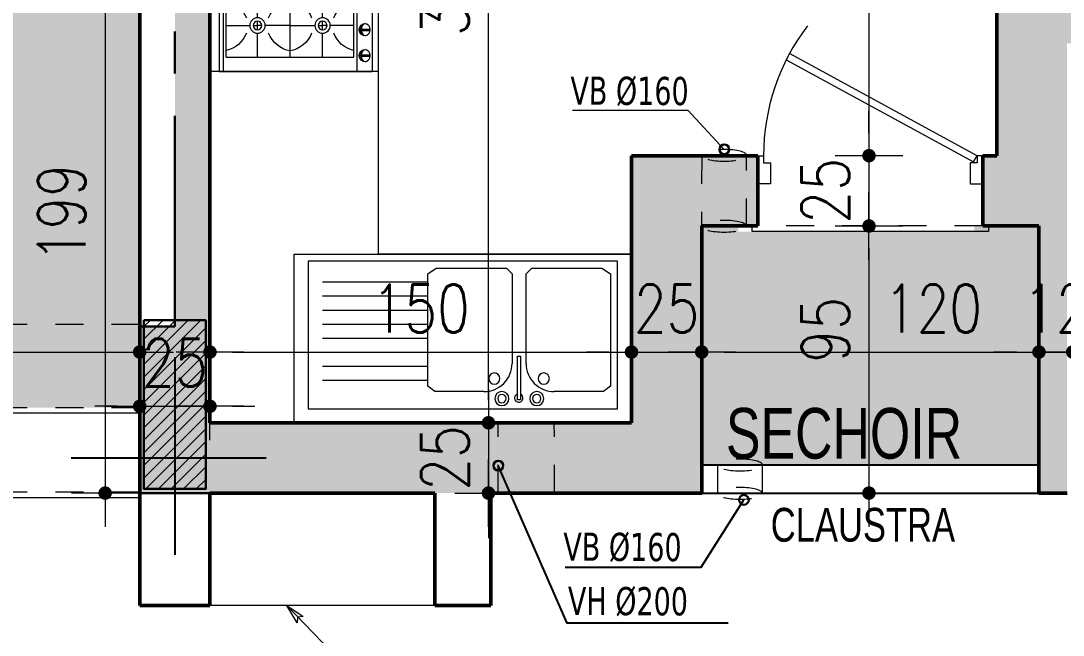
# Model space of a CAD drawing. Header units: millimetres. Extents: x 906 to 2589, y -1235 to -637.
# Drawn here: x 2558.04 to 2561.749, y -1230.381 to -1228.197 of the extents above; entities that cross this region are included whole.
import ezdxf

# ---------------------------------------------------------------- set-up
doc = ezdxf.new("R2010")
doc.units = ezdxf.units.MM
for name, pattern in [('AXES', [2, 1.25, -0.25, 0.25, -0.25]), ('CACHE', [0.375, 0.25, -0.125]), ('HIDDEN', [0.375, 0.25, -0.125])]:
    doc.linetypes.add(name, pattern=pattern)
doc.layers.get('DEFPOINTS').update_dxf_attribs({"color": 255, "lineweight": 13})
for name, color, linetype, lineweight in [('A-signe', 7, 'Continuous', 9), ('APPUITS', 7, 'Continuous', 18), ('AXE LIMITE', 1, 'AXES', 30), ('DIM.', 4, 'Continuous', 25), ('ESCALIER', 7, 'Continuous', 20), ('Extracteur cuisine 300m3', 7, 'Continuous', 20), ('GARD- CORP', 7, 'Continuous', 25), ('interrompu', 7, 'HIDDEN', 15), ('MENUISERIE', 7, 'Continuous', 13), ('MUR 0.3', 7, 'Continuous', 30), ('MUR 0.5', 7, 'Continuous', 50), ('POTEAUX ARCH', 7, 'Continuous', 30), ('POTEAUX HACHURE', 7, 'Continuous', 15), ('SANITAIRE', 7, 'Continuous', 15), ('TEXTE', 7, 'Continuous', 20)]:
    doc.layers.add(name, color=color, linetype=linetype, lineweight=lineweight)
for name, color, linetype in [('AXE', 7, 'AXES'), ('TEINTE 3', 150, 'Continuous'), ('TEINTE SC', 254, 'Continuous')]:
    doc.layers.add(name, color=color, linetype=linetype)
doc.styles.add('atef', font='romans.shx', dxfattribs={"width": 0.8})
doc.styles.add('COTE', font='verdana.ttf', dxfattribs={"width": 0.7})
doc.styles.add('STYLE4', font='swisscl.ttf')
doc.dimstyles.new('COTEXT', dxfattribs={"dimscale": 0, "dimtxt": 0.17, "dimasz": 0.08, "dimexe": 0.015, "dimexo": 0.015, "dimgap": 0.07, "dimtad": 1, "dimdec": 0, "dimlfac": 100, "dimzin": 0, "dimdsep": 46, "dimtxsty": 'atef', "dimblk": 'SIG2', "dimcen": 0.15, "dimse1": 1, "dimse2": 1, "dimclrd": 256, "dimclre": 6, "dimclrt": 2, "dimadec": 0, "dimazin": 0, "dimtfac": 0.5, "dimtdec": 0, "dimtix": 1, "dimtmove": 2, "dimatfit": 1, "dimldrblk": 'SIG2', "dimfxl": 0.18, "dimtolj": 1, "dimtzin": 0, "dimlwd": 18, "dimarcsym": 0})

# ---------------------------------------------------------------- blocks, each defined once
blk = doc.blocks.new('SIG2')
at = {"layer": 'A-signe'}
for p, q in [((0, 1.5), (0, 0.5)), ((0, 0.5), (0, -0.5)), ((-1.5, 0), (-0.5, 0)), ((-0.5, 0), (0.5, 0)), ((0.5, 0), (1.5, 0)), ((0, -0.5), (0, -1.5))]:
    blk.add_line(p, q, dxfattribs=at)
at = {"layer": 'A-signe', "const_width": 0.3}
blk.add_lwpolyline([(-0.15, 0, 1), (0.15, 0, 1)], format="xyb", close=True, dxfattribs=at)
blk = doc.blocks.new('*D1106')
at = {"layer": 'DEFPOINTS', "color": 0, "transparency": 16777216}
for p in [(2559.3155, -1229.6261), (2559.3068, -1229.8761), (2559.704, -1229.8761)]:
    blk.add_point(p, dxfattribs=at)
at = {"layer": 'DIM.', "lineweight": 18, "transparency": 16777216}
for p, q in [((2559.704, -1229.5461), (2559.704, -1229.4661)), ((2559.704, -1229.6261), (2559.704, -1229.8761)), ((2559.704, -1229.9561), (2559.704, -1230.0361))]:
    blk.add_line(p, q, dxfattribs=at)
at = {"layer": 'DIM.', "lineweight": 18, "transparency": 16777216, "xscale": 0.08, "yscale": 0.08, "zscale": 0.08}
for p, rotation in [((2559.704, -1229.6261), 270), ((2559.704, -1229.8761), 90)]:
    blk.add_blockref('SIG2', p, dxfattribs=dict(at, rotation=rotation))
at = {"layer": 'DIM.', "color": 2, "transparency": 16777216, "insert": (2559.549, -1229.7511), "char_height": 0.17, "attachment_point": 5, "rotation": 90, "style": 'atef'}
blk.add_mtext('\\A1;25', dxfattribs=at)
blk = doc.blocks.new('KITCHEN  AID 30')
for p, q in [((-150, 0), (150, 0)), ((-150, 0), (-150, -272.5)), ((150, 0), (150, -272.5)), ((-150, -7.5), (150, -7.5)), ((-125, -12.5), (-125, -240)), ((-125, -12.5), (-12, -12.5)), ((-68.5, -12.5), (-68.5, -54.5)), ((-12, -12.5), (-12, -240)), ((12, -12.5), (12, -240)), ((125, -12.5), (12, -12.5)), ((68.5, -12.5), (68.5, -54.5)), ((125, -12.5), (125, -240)), ((-125, -68.3), (-82.2, -68.3)), ((-76.3, -68.3), (-60.7, -68.3)), ((-68.5, -60.4), (-68.5, -68.3)), ((-68.5, -76.1), (-68.5, -68.3)), ((-54.8, -68.3), (-12, -68.3)), ((54.8, -68.3), (12, -68.3)), ((76.3, -68.3), (60.7, -68.3)), ((68.5, -60.4), (68.5, -68.3)), ((68.5, -76.1), (68.5, -68.3)), ((125, -68.3), (82.2, -68.3)), ((-68.5, -126.5), (-68.5, -82)), ((68.5, -126.5), (68.5, -82)), ((-125, -126.2), (-12, -126.2)), ((-68.5, -126), (-68.5, -170.5)), ((125, -126.2), (12, -126.2)), ((68.5, -126), (68.5, -170.5)), ((-125, -184.2), (-82.2, -184.2)), ((-76.3, -184.2), (-60.7, -184.2)), ((-68.5, -176.4), (-68.5, -184.2)), ((-68.5, -192.1), (-68.5, -184.2)), ((-54.8, -184.2), (-12, -184.2)), ((54.8, -184.2), (12, -184.2)), ((76.3, -184.2), (60.7, -184.2)), ((68.5, -176.4), (68.5, -184.2)), ((68.5, -192.1), (68.5, -184.2)), ((125, -184.2), (82.2, -184.2)), ((-68.5, -240), (-68.5, -198)), ((68.5, -240), (68.5, -198)), ((-125, -240), (-12, -240)), ((125, -240), (12, -240)), ((-150, -245), (150, -245)), ((-123.2, -252.5), (-123.2, -268.1)), ((-120.7, -255.2), (-123.2, -255.2)), ((-120.7, -252.5), (-120.7, -268.1)), ((-77.2, -252.5), (-77.2, -268.1)), ((-74.7, -255.2), (-77.2, -255.2)), ((-74.7, -252.5), (-74.7, -268.1)), ((74.7, -252.7), (74.7, -268.2)), ((74.7, -255.4), (77.2, -255.4)), ((77.2, -252.7), (77.2, -268.2)), ((120.7, -252.7), (120.7, -268.2)), ((120.7, -255.4), (123.2, -255.4)), ((123.2, -252.7), (123.2, -268.2)), ((-150, -272.5), (150, -272.5))]:
    blk.add_line(p, q)
for centre, radius in [((-68.5, -68.3), 13.7), ((68.5, -68.3), 13.7), ((-68.5, -68.3), 7.82), ((68.5, -68.3), 7.82), ((-68.5, -184.2), 13.7), ((-68.5, -184.2), 7.82), ((68.5, -184.2), 13.7), ((68.5, -184.2), 7.82)]:
    blk.add_circle(centre, radius)
for centre, start, end in [((-63.7, -1.3), 192.7674, 248.8188), ((-73.3, -1.3), 291.1812, 347.2326), ((73.3, -1.3), 192.7674, 248.8188), ((63.7, -1.3), 291.1812, 347.2326), ((-63.7, -135.2), 111.1812, 170.1161), ((-73.3, -135.2), 9.8839, 68.8188), ((73.3, -135.2), 111.1812, 170.1161), ((63.7, -135.2), 9.8839, 68.8188), ((-63.7, -117.3), 189.8839, 248.8188), ((-73.3, -117.3), 291.1812, 350.1161), ((73.3, -117.3), 189.8839, 248.8188), ((63.7, -117.3), 291.1812, 350.1161), ((-63.7, -251.2), 111.1812, 167.2326), ((-73.3, -251.2), 12.7674, 68.8188), ((73.3, -251.2), 111.1812, 167.2326), ((63.7, -251.2), 12.7674, 68.8188)]:
    blk.add_arc(centre, 50.7, start, end)
for centre in [(-122, -259.4), (-76, -259.4)]:
    blk.add_ellipse(centre, major_axis=(-11.1, 0), ratio=0.7838)
for centre, major_axis, ratio, start_param, end_param in [((-122, -261.2), (-11.1, 0), 0.7838, 3.244352, 6.180426), ((-122, -254.5), (-8.35, 0), 0.700025, 3.302477, 6.122301), ((-76, -261.2), (-11.1, 0), 0.7838, 3.244352, 6.180426), ((-76, -254.5), (-8.35, 0), 0.700025, 3.302477, 6.122301)]:
    blk.add_ellipse(centre, major_axis=major_axis, ratio=ratio, start_param=start_param, end_param=end_param)
at = {"extrusion": (0, 0, -1)}
for centre in [(76, -259.6), (122, -259.6)]:
    blk.add_ellipse(centre, major_axis=(11.1, 0), ratio=0.7838, dxfattribs=at)
for centre, major_axis, ratio, start_param, end_param in [((76, -261.4), (11.1, 0), 0.7838, 3.244352, 6.180426), ((76, -254.7), (8.35, 0), 0.700025, 3.302477, 6.122301), ((122, -261.4), (11.1, 0), 0.7838, 3.244352, 6.180426), ((122, -254.7), (8.35, 0), 0.700025, 3.302477, 6.122301)]:
    blk.add_ellipse(centre, major_axis=major_axis, ratio=ratio, start_param=start_param, end_param=end_param, dxfattribs=at)
blk = doc.blocks.new('*D1108')
at = {"layer": 'DEFPOINTS', "color": 0, "transparency": 16777216}
for p in [(2559.0923, -1226.5261), (2559.704, -1226.5261), (2559.0923, -1229.6261)]:
    blk.add_point(p, dxfattribs=at)
at = {"layer": 'DIM.', "lineweight": 18, "transparency": 16777216}
blk.add_line((2559.704, -1229.5461), (2559.704, -1226.6061), dxfattribs=at)
at = {"layer": 'DIM.', "lineweight": 18, "transparency": 16777216, "xscale": 0.08, "yscale": 0.08, "zscale": 0.08}
for p, rotation in [((2559.704, -1226.5261), 90), ((2559.704, -1229.6261), 270)]:
    blk.add_blockref('SIG2', p, dxfattribs=dict(at, rotation=rotation))
at = {"layer": 'DIM.', "color": 2, "transparency": 16777216, "insert": (2559.549, -1228.0761), "char_height": 0.17, "attachment_point": 5, "rotation": 90, "style": 'atef'}
blk.add_mtext('\\A1;310', dxfattribs=at)
blk = doc.blocks.new('EVIER 1.20-0.60')
at = {"layer": 'SANITAIRE', "linetype": 'Continuous'}
blk.add_lwpolyline([(0, 0.6), (-1.2, 0.6), (-1.2, 0), (0, 0)], close=True, dxfattribs=at)
for points in [[(-1.15, 0.575), (-0.05, 0.575)], [(-1.15, 0.05), (-1.15, 0.575)], [(-0.05, 0.575), (-0.05, 0.05)], [(-1.095, 0.55), (-1.125, 0.53)], [(-1.125, 0.53), (-1.125, 0.13)], [(-0.845, 0.55), (-1.095, 0.55)], [(-0.825, 0.53), (-0.845, 0.55)], [(-0.825, 0.2111), (-0.825, 0.53)], [(-0.755, 0.55), (-0.775, 0.53)], [(-0.775, 0.53), (-0.775, 0.2111)], [(-0.505, 0.55), (-0.755, 0.55)], [(-0.475, 0.53), (-0.505, 0.55)], [(-0.475, 0.13), (-0.475, 0.53)], [(-0.475, 0.5), (-0.1, 0.5)], [(-0.475, 0.45), (-0.1, 0.45)], [(-0.475, 0.4), (-0.1, 0.4)], [(-0.475, 0.35), (-0.1, 0.35)], [(-0.475, 0.3), (-0.1, 0.3)], [(-0.794, 0.237), (-0.805, 0.237)], [(-0.805, 0.237), (-0.805, 0.082)], [(-0.794, 0.082), (-0.794, 0.237)], [(-0.475, 0.25), (-0.1, 0.25)], [(-0.475, 0.2), (-0.1, 0.2)], [(-0.475, 0.15), (-0.1, 0.15)], [(-1.125, 0.13), (-1.0999, 0.1111)], [(-0.5001, 0.111), (-0.475, 0.13)], [(-1.0999, 0.1111), (-0.925, 0.1111)], [(-0.805, 0.082), (-0.794, 0.082)], [(-0.675, 0.1111), (-0.5001, 0.1111)], [(-0.05, 0.05), (-1.15, 0.05)]]:
    blk.add_lwpolyline(points, dxfattribs=at)
for points in [[(-0.825, 0.2111, -0.414214), (-0.925, 0.1111)], [(-0.675, 0.1111, -0.414214), (-0.775, 0.2111)], [(-0.888, 0.1772, -1), (-0.888, 0.1372, -1), (-0.888, 0.1772)], [(-0.712, 0.1772, -1), (-0.712, 0.1372, -1), (-0.712, 0.1772)], [(-0.863, 0.111, -1), (-0.863, 0.061, -1), (-0.863, 0.111)], [(-0.863, 0.101, -1), (-0.863, 0.071, -1), (-0.863, 0.101)], [(-0.7944, 0.1023, -5.432574), (-0.805, 0.1016)], [(-0.739, 0.111, -1), (-0.739, 0.061, -1), (-0.739, 0.111)], [(-0.739, 0.101, -1), (-0.739, 0.071, -1), (-0.739, 0.101)]]:
    blk.add_lwpolyline(points, format="xyb", dxfattribs=at)
blk = doc.blocks.new('P - 0.80')
at = {"layer": 'MENUISERIE'}
for points in [[(-0.6991, 0.3412), (-0.0325, -0.0217), (-0.02, 0), (-0.6875, 0.3633)], [(-0.8, 0), (-0.78, 0), (-0.78, -0.025), (-0.755, -0.025), (-0.755, -0.1), (-0.8, -0.1)], [(0, 0), (-0.02, 0), (-0.02, -0.025), (-0.045, -0.025), (-0.045, -0.1), (0, -0.1)]]:
    blk.add_lwpolyline(points, dxfattribs=at)
blk.add_arc((-0.02, 0), 0.76, 142.5454, 180, dxfattribs=at)
blk = doc.blocks.new('*D1262')
at = {"layer": 'DEFPOINTS', "color": 0, "transparency": 16777216}
for p in [(2561.5128, -1226.5261), (2561.058, -1228.6761), (2561.5128, -1228.6761)]:
    blk.add_point(p, dxfattribs=at)
at = {"layer": 'DIM.', "lineweight": 18, "transparency": 16777216}
blk.add_line((2561.058, -1226.6061), (2561.058, -1228.5961), dxfattribs=at)
at = {"layer": 'DIM.', "lineweight": 18, "transparency": 16777216, "xscale": 0.08, "yscale": 0.08, "zscale": 0.08}
for p, rotation in [((2561.058, -1226.5261), 90), ((2561.058, -1228.6761), 270)]:
    blk.add_blockref('SIG2', p, dxfattribs=dict(at, rotation=rotation))
at = {"layer": 'DIM.', "color": 2, "transparency": 16777216, "insert": (2560.903, -1227.6011), "char_height": 0.17, "attachment_point": 5, "rotation": 90, "style": 'atef'}
blk.add_mtext('\\A1;215', dxfattribs=at)
blk = doc.blocks.new('*D1264')
at = {"layer": 'DEFPOINTS', "color": 0, "transparency": 16777216}
for p in [(2561.5128, -1228.6761), (2561.058, -1228.9261), (2561.5628, -1228.9261)]:
    blk.add_point(p, dxfattribs=at)
at = {"layer": 'DIM.', "lineweight": 18, "transparency": 16777216}
for p, q in [((2561.058, -1228.5961), (2561.058, -1228.5161)), ((2561.058, -1228.6761), (2561.058, -1228.9261)), ((2561.058, -1229.0061), (2561.058, -1229.0861))]:
    blk.add_line(p, q, dxfattribs=at)
at = {"layer": 'DIM.', "lineweight": 18, "transparency": 16777216, "xscale": 0.08, "yscale": 0.08, "zscale": 0.08}
for p, rotation in [((2561.058, -1228.6761), 270), ((2561.058, -1228.9261), 90)]:
    blk.add_blockref('SIG2', p, dxfattribs=dict(at, rotation=rotation))
at = {"layer": 'DIM.', "color": 2, "transparency": 16777216, "insert": (2560.903, -1228.8011), "char_height": 0.17, "attachment_point": 5, "rotation": 90, "style": 'atef'}
blk.add_mtext('\\A1;25', dxfattribs=at)
blk = doc.blocks.new('*D1142')
at = {"layer": 'DEFPOINTS', "color": 0, "transparency": 16777216}
for p in [(2561.5378, -1228.9261), (2560.4378, -1229.8761), (2561.058, -1229.8761)]:
    blk.add_point(p, dxfattribs=at)
at = {"layer": 'DIM.', "lineweight": 18, "transparency": 16777216}
blk.add_line((2561.058, -1229.0061), (2561.058, -1229.7961), dxfattribs=at)
at = {"layer": 'DIM.', "lineweight": 18, "transparency": 16777216, "xscale": 0.08, "yscale": 0.08, "zscale": 0.08}
for p, rotation in [((2561.058, -1228.9261), 90), ((2561.058, -1229.8761), 270)]:
    blk.add_blockref('SIG2', p, dxfattribs=dict(at, rotation=rotation))
at = {"layer": 'DIM.', "color": 2, "transparency": 16777216, "insert": (2560.9026, -1229.2955), "char_height": 0.17, "attachment_point": 5, "rotation": 90, "style": 'atef'}
blk.add_mtext('\\A1;95', dxfattribs=at)
blk = doc.blocks.new('*D1265')
at = {"layer": 'DEFPOINTS', "color": 0, "transparency": 16777216}
for p in [(2556.2128, -1228.8447), (2558.4628, -1228.8447), (2558.4628, -1229.3744)]:
    blk.add_point(p, dxfattribs=at)
at = {"layer": 'DIM.', "lineweight": 18, "transparency": 16777216}
blk.add_line((2556.2928, -1229.3744), (2558.3828, -1229.3744), dxfattribs=at)
at = {"layer": 'DIM.', "lineweight": 18, "transparency": 16777216, "xscale": 0.08, "yscale": 0.08, "zscale": 0.08, "rotation": 180}
blk.add_blockref('SIG2', (2556.2128, -1229.3744), dxfattribs=at)
at = {"layer": 'DIM.', "lineweight": 18, "transparency": 16777216, "xscale": 0.08, "yscale": 0.08, "zscale": 0.08}
blk.add_blockref('SIG2', (2558.4628, -1229.3744), dxfattribs=at)
at = {"layer": 'DIM.', "color": 2, "transparency": 16777216, "insert": (2557.3378, -1229.2194), "char_height": 0.17, "attachment_point": 5, "style": 'atef'}
blk.add_mtext('\\A1;225', dxfattribs=at)
blk = doc.blocks.new('*D1266')
at = {"layer": 'DEFPOINTS', "color": 0, "transparency": 16777216}
for p in [(2558.7128, -1228.83), (2558.4628, -1229.0377), (2558.7128, -1229.5673)]:
    blk.add_point(p, dxfattribs=at)
at = {"layer": 'DIM.', "lineweight": 18, "transparency": 16777216}
for p, q in [((2558.3828, -1229.5673), (2558.3028, -1229.5673)), ((2558.4628, -1229.5673), (2558.7128, -1229.5673)), ((2558.7928, -1229.5673), (2558.8728, -1229.5673))]:
    blk.add_line(p, q, dxfattribs=at)
at = {"layer": 'DIM.', "lineweight": 18, "transparency": 16777216, "xscale": 0.08, "yscale": 0.08, "zscale": 0.08}
blk.add_blockref('SIG2', (2558.4628, -1229.5673), dxfattribs=at)
at = {"layer": 'DIM.', "lineweight": 18, "transparency": 16777216, "xscale": 0.08, "yscale": 0.08, "zscale": 0.08, "rotation": 180}
blk.add_blockref('SIG2', (2558.7128, -1229.5673), dxfattribs=at)
at = {"layer": 'DIM.', "color": 2, "transparency": 16777216, "insert": (2558.5878, -1229.4123), "char_height": 0.17, "attachment_point": 5, "style": 'atef'}
blk.add_mtext('\\A1;25', dxfattribs=at)
blk = doc.blocks.new('*D1267')
at = {"layer": 'DEFPOINTS', "color": 0, "transparency": 16777216}
for p in [(2560.2128, -1228.6761), (2558.7128, -1228.83), (2560.2128, -1229.3744)]:
    blk.add_point(p, dxfattribs=at)
at = {"layer": 'DIM.', "lineweight": 18, "transparency": 16777216}
blk.add_line((2558.7928, -1229.3744), (2560.1328, -1229.3744), dxfattribs=at)
at = {"layer": 'DIM.', "lineweight": 18, "transparency": 16777216, "xscale": 0.08, "yscale": 0.08, "zscale": 0.08, "rotation": 180}
blk.add_blockref('SIG2', (2558.7128, -1229.3744), dxfattribs=at)
at = {"layer": 'DIM.', "lineweight": 18, "transparency": 16777216, "xscale": 0.08, "yscale": 0.08, "zscale": 0.08}
blk.add_blockref('SIG2', (2560.2128, -1229.3744), dxfattribs=at)
at = {"layer": 'DIM.', "color": 2, "transparency": 16777216, "insert": (2559.4628, -1229.2194), "char_height": 0.17, "attachment_point": 5, "style": 'atef'}
blk.add_mtext('\\A1;150', dxfattribs=at)
blk = doc.blocks.new('*D1268')
at = {"layer": 'DEFPOINTS', "color": 0, "transparency": 16777216}
for p in [(2560.2128, -1228.6761), (2560.4628, -1228.9261), (2560.4628, -1229.3744)]:
    blk.add_point(p, dxfattribs=at)
at = {"layer": 'DIM.', "lineweight": 18, "transparency": 16777216}
for p, q in [((2560.1328, -1229.3744), (2560.0528, -1229.3744)), ((2560.2128, -1229.3744), (2560.4628, -1229.3744)), ((2560.5428, -1229.3744), (2560.6228, -1229.3744))]:
    blk.add_line(p, q, dxfattribs=at)
at = {"layer": 'DIM.', "lineweight": 18, "transparency": 16777216, "xscale": 0.08, "yscale": 0.08, "zscale": 0.08}
blk.add_blockref('SIG2', (2560.2128, -1229.3744), dxfattribs=at)
at = {"layer": 'DIM.', "lineweight": 18, "transparency": 16777216, "xscale": 0.08, "yscale": 0.08, "zscale": 0.08, "rotation": 180}
blk.add_blockref('SIG2', (2560.4628, -1229.3744), dxfattribs=at)
at = {"layer": 'DIM.', "color": 2, "transparency": 16777216, "insert": (2560.3378, -1229.2194), "char_height": 0.17, "attachment_point": 5, "style": 'atef'}
blk.add_mtext('\\A1;25', dxfattribs=at)
blk = doc.blocks.new('*D1269')
at = {"layer": 'DEFPOINTS', "color": 0, "transparency": 16777216}
for p in [(2560.4628, -1228.9261), (2561.6628, -1228.9261), (2561.6628, -1229.3744)]:
    blk.add_point(p, dxfattribs=at)
at = {"layer": 'DIM.', "lineweight": 18, "transparency": 16777216}
blk.add_line((2560.5428, -1229.3744), (2561.5828, -1229.3744), dxfattribs=at)
at = {"layer": 'DIM.', "lineweight": 18, "transparency": 16777216, "xscale": 0.08, "yscale": 0.08, "zscale": 0.08, "rotation": 180}
blk.add_blockref('SIG2', (2560.4628, -1229.3744), dxfattribs=at)
at = {"layer": 'DIM.', "lineweight": 18, "transparency": 16777216, "xscale": 0.08, "yscale": 0.08, "zscale": 0.08}
blk.add_blockref('SIG2', (2561.6628, -1229.3744), dxfattribs=at)
at = {"layer": 'DIM.', "color": 2, "transparency": 16777216, "insert": (2561.2859, -1229.2194), "char_height": 0.17, "attachment_point": 5, "style": 'atef'}
blk.add_mtext('\\A1;120', dxfattribs=at)
blk = doc.blocks.new('*D1270')
at = {"layer": 'DEFPOINTS', "color": 0, "transparency": 16777216}
for p in [(2561.6628, -1228.9261), (2561.7828, -1229.3744), (2561.7828, -1229.3744)]:
    blk.add_point(p, dxfattribs=at)
at = {"layer": 'DIM.', "lineweight": 18, "transparency": 16777216}
for p, q in [((2561.5828, -1229.3744), (2561.5028, -1229.3744)), ((2561.6628, -1229.3744), (2561.7828, -1229.3744)), ((2561.8628, -1229.3744), (2561.9428, -1229.3744))]:
    blk.add_line(p, q, dxfattribs=at)
at = {"layer": 'DIM.', "lineweight": 18, "transparency": 16777216, "xscale": 0.08, "yscale": 0.08, "zscale": 0.08}
blk.add_blockref('SIG2', (2561.6628, -1229.3744), dxfattribs=at)
at = {"layer": 'DIM.', "lineweight": 18, "transparency": 16777216, "xscale": 0.08, "yscale": 0.08, "zscale": 0.08, "rotation": 180}
blk.add_blockref('SIG2', (2561.7828, -1229.3744), dxfattribs=at)
at = {"layer": 'DIM.', "color": 2, "transparency": 16777216, "insert": (2561.7228, -1229.2194), "char_height": 0.17, "attachment_point": 5, "style": 'atef'}
blk.add_mtext('\\A1;12', dxfattribs=at)
blk = doc.blocks.new('*D1143')
at = {"layer": 'DEFPOINTS', "color": 0, "transparency": 16777216}
for p in [(2562.9628, -1229.3624), (2561.7828, -1229.3744), (2562.9628, -1229.3744)]:
    blk.add_point(p, dxfattribs=at)
at = {"layer": 'DIM.', "lineweight": 18, "transparency": 16777216}
blk.add_line((2561.8628, -1229.3744), (2562.8828, -1229.3744), dxfattribs=at)
at = {"layer": 'DIM.', "lineweight": 18, "transparency": 16777216, "xscale": 0.08, "yscale": 0.08, "zscale": 0.08, "rotation": 180}
blk.add_blockref('SIG2', (2561.7828, -1229.3744), dxfattribs=at)
at = {"layer": 'DIM.', "lineweight": 18, "transparency": 16777216, "xscale": 0.08, "yscale": 0.08, "zscale": 0.08}
blk.add_blockref('SIG2', (2562.9628, -1229.3744), dxfattribs=at)
at = {"layer": 'DIM.', "color": 2, "transparency": 16777216, "insert": (2562.3728, -1229.2194), "char_height": 0.17, "attachment_point": 5, "style": 'atef'}
blk.add_mtext('\\A1;118', dxfattribs=at)
blk = doc.blocks.new('*D1275')
at = {"layer": 'DEFPOINTS', "color": 0, "transparency": 16777216}
for p in [(2558.4628, -1227.884), (2558.3398, -1229.8761), (2558.4628, -1229.8761)]:
    blk.add_point(p, dxfattribs=at)
at = {"layer": 'DIM.', "lineweight": 18, "transparency": 16777216}
blk.add_line((2558.3398, -1227.964), (2558.3398, -1229.7961), dxfattribs=at)
at = {"layer": 'DIM.', "lineweight": 18, "transparency": 16777216, "xscale": 0.08, "yscale": 0.08, "zscale": 0.08}
for p, rotation in [((2558.3398, -1227.884), 90), ((2558.3398, -1229.8761), 270)]:
    blk.add_blockref('SIG2', p, dxfattribs=dict(at, rotation=rotation))
at = {"layer": 'DIM.', "color": 2, "transparency": 16777216, "insert": (2558.1848, -1228.8801), "char_height": 0.17, "attachment_point": 5, "rotation": 90, "style": 'atef'}
blk.add_mtext('\\A1;199', dxfattribs=at)

msp = doc.modelspace()

# ---------------------------------------------------------------- hatches: boundary and pattern name
at = {"layer": 'POTEAUX HACHURE'}
h = msp.add_hatch(dxfattribs=at)
h.set_pattern_fill('ANSI31', color=256, scale=0.01)
h.set_pattern_definition([(45, (1423.05465, -291.97438), (-0.0224506403, 0.0224506403), [])])
h.paths.add_polyline_path([(2558.4778, -1229.2611), (2558.6978, -1229.2611), (2558.6978, -1229.8611), (2558.4778, -1229.8611)])
at = {"layer": 'TEINTE 3'}
h = msp.add_hatch(color=256, dxfattribs=at)
h.dxf.hatch_style = 1
h.paths.add_polyline_path([(2560.4629, -1228.9261), (2560.6629, -1228.9261), (2560.6629, -1228.6761), (2560.2129, -1228.6761), (2560.2129, -1229.6261), (2558.7129, -1229.6261), (2558.7129, -1226.5261), (2561.5129, -1226.5261), (2561.5129, -1226.6348), (2561.6129, -1226.6348), (2561.6129, -1226.4261), (2558.7129, -1226.4261), (2558.7129, -1226.2972), (2558.6129, -1226.2972), (2558.6129, -1227.709), (2558.5879, -1227.709), (2558.5879, -1227.759), (2558.5879, -1227.884), (2558.5879, -1229.2863), (2558.4629, -1229.2863), (2558.4629, -1229.8761), (2560.4629, -1229.8761)])
h = msp.add_hatch(color=256, dxfattribs=at)
h.dxf.hatch_style = 1
h.paths.add_polyline_path([(2561.8629, -1227.9261), (2561.6129, -1227.9261), (2561.6129, -1227.5348), (2561.5129, -1227.5348), (2561.5129, -1228.6761), (2561.4629, -1228.6761), (2561.4629, -1228.9261), (2561.6629, -1228.9261), (2561.6629, -1229.8761), (2561.7629, -1229.8761), (2561.7629, -1228.2761), (2561.8629, -1228.2761)])
at = {"layer": 'TEINTE SC'}
h = msp.add_hatch(color=256, dxfattribs=at)
h.dxf.hatch_style = 1
h.paths.add_polyline_path([(2558.4628, -1227.884), (2558.0571, -1227.884), (2558.0571, -1227.904), (2557.521, -1227.904), (2557.3189, -1228.014, -0.006189), (2557.3097, -1227.9976), (2557.3067, -1227.9922), (2557.3068, -1227.9922, -0.031884), (2557.2667, -1227.904), (2556.6184, -1227.904), (2556.6184, -1227.884), (2556.2128, -1227.884), (2556.2128, -1229.2761), (2558.4628, -1229.2761)])
h.paths.add_polyline_path([(2558.4628, -1229.2761), (2556.2128, -1229.2761), (2556.2128, -1229.5723), (2557.013, -1229.5723), (2558.4628, -1229.5723)])
at = {"layer": 'TEINTE SC', "linetype": 'Continuous'}
h = msp.add_hatch(color=256, dxfattribs=at)
h.dxf.hatch_style = 1
h.paths.add_polyline_path([(2561.6628, -1228.9261), (2561.4328, -1228.9261), (2561.4328, -1228.9461), (2560.5928, -1228.9461), (2560.5928, -1228.9261), (2560.4628, -1228.9261), (2560.4628, -1229.7761), (2561.6628, -1229.7761)])

# ---------------------------------------------------------------- linework, layer by layer
at = {"layer": 'APPUITS'}
msp.add_lwpolyline([(2561.4828, -1228.9261), (2561.4828, -1228.9461), (2560.6428, -1228.9461), (2560.6428, -1228.9261)], dxfattribs=at)
at = {"layer": 'AXE'}
for p, q in [((2558.5878, -1229.393), (2558.5878, -1230.096)), ((2558.2195, -1229.7511), (2558.9127, -1229.7511))]:
    msp.add_line(p, q, dxfattribs=at)
at = {"layer": 'AXE LIMITE', "ltscale": 0.6}
msp.add_lwpolyline([(2558.7129, -1229.8761), (2558.631, -1229.8761), (2558.4629, -1229.8761), (2558.4629, -1229.284), (2558.5879, -1229.284), (2558.5879, -1227.709), (2558.6129, -1227.709), (2558.6129, -1223.8756), (2559.4124, -1223.0761), (2563.2129, -1223.0761), (2563.2129, -1224.8711), (2563.2129, -1224.8711), (2563.2129, -1225.5761), (2566.9879, -1225.5761), (2566.9879, -1225.434)], dxfattribs=at)
at = {"layer": 'ESCALIER'}
for p, q in [((2558.4628, -1229.5923), (2557.013, -1229.5923)), ((2558.4628, -1229.8923), (2557.013, -1229.8923))]:
    msp.add_line(p, q, dxfattribs=at)
at = {"layer": 'Extracteur cuisine 300m3', "linetype": 'CACHE', "ltscale": 0.15}
for p, q in [((2560.4626, -1228.6761), (2560.4623, -1228.9285)), ((2560.5187, -1229.7776), (2560.5185, -1229.8785))]:
    msp.add_line(p, q, dxfattribs=at)
at = {"layer": 'Extracteur cuisine 300m3', "flags": 128}
msp.add_lwpolyline([(2560.0024, -1228.5148), (2560.4136, -1228.5148), (2560.5429, -1228.6538)], dxfattribs=at)
at = {"layer": 'Extracteur cuisine 300m3', "linetype": 'CACHE', "ltscale": 0.15}
for points in [[(2560.6223, -1228.9285), (2560.6226, -1228.6762)], [(2559.7388, -1229.8756), (2559.7388, -1229.6238)], [(2559.9388, -1229.8754), (2559.9382, -1229.626)], [(2560.6785, -1229.8785), (2560.6788, -1229.7777)]]:
    msp.add_lwpolyline(points, dxfattribs=at)
at = {"layer": 'Extracteur cuisine 300m3', "lineweight": 25, "elevation": 0, "flags": 128}
msp.add_lwpolyline([(2560.5566, -1230.3384), (2559.9835, -1230.3384), (2559.7388, -1229.7782)], dxfattribs=at)
at = {"layer": 'Extracteur cuisine 300m3', "lineweight": 25}
msp.add_lwpolyline([(2559.9765, -1230.1396), (2560.4607, -1230.1396), (2560.6128, -1229.9001)], dxfattribs=at)
at = {"layer": 'Extracteur cuisine 300m3', "linetype": 'CACHE', "ltscale": 0.15, "extrusion": (0, 0, -1)}
for centre in [(2560.5429, -1228.6747), (2560.5426, -1228.9269), (2560.599, -1229.7761), (2560.5987, -1229.8769)]:
    msp.add_ellipse(centre, major_axis=(0.08, 0), ratio=0.260794, dxfattribs=at)
at = {"layer": 'GARD- CORP'}
for p, q in [((2560.4628, -1229.7761), (2561.6628, -1229.7761)), ((2560.4628, -1229.8761), (2561.6628, -1229.8761))]:
    msp.add_line(p, q, dxfattribs=at)
at = {"layer": 'interrompu', "ltscale": 0.2}
for p, q in [((2561.4628, -1228.9261), (2560.6628, -1228.9261)), ((2558.4628, -1229.2761), (2556.2127, -1229.2761)), ((2558.4628, -1229.5723), (2557.013, -1229.5723)), ((2558.4628, -1229.8723), (2557.013, -1229.8723))]:
    msp.add_line(p, q, dxfattribs=at)
at = {"layer": 'MUR 0.3'}
for centre in [(2560.5429, -1228.6538), (2559.7388, -1229.7782), (2560.6128, -1229.9001)]:
    msp.add_circle(centre, 0.0173, dxfattribs=at)
at = {"layer": 'MUR 0.5'}
for p, q in [((2558.7128, -1229.6261), (2558.7128, -1226.5261)), ((2561.5128, -1228.6761), (2561.5128, -1227.5348)), ((2558.4628, -1230.2761), (2558.4628, -1227.884)), ((2560.6628, -1228.6761), (2560.2128, -1228.6761)), ((2560.2128, -1229.6261), (2560.2128, -1228.6761)), ((2560.6628, -1228.9261), (2560.6628, -1228.6761)), ((2561.5128, -1228.6761), (2561.4628, -1228.6761)), ((2561.4628, -1228.9261), (2561.4628, -1228.6761)), ((2560.6628, -1228.9261), (2560.4628, -1228.9261)), ((2560.4628, -1229.8761), (2560.4628, -1228.9261)), ((2561.6628, -1228.9261), (2561.4628, -1228.9261)), ((2561.6628, -1229.8761), (2561.6628, -1228.9261)), ((2560.2128, -1229.6261), (2558.7128, -1229.6261)), ((2559.5128, -1229.8761), (2558.7128, -1229.8761)), ((2558.7128, -1230.2761), (2558.7128, -1229.8761)), ((2559.5128, -1230.2761), (2559.5128, -1229.8761)), ((2560.4628, -1229.8761), (2559.7128, -1229.8761)), ((2559.7128, -1230.2761), (2559.7128, -1229.8761)), ((2561.6628, -1229.8761), (2561.7628, -1229.8761)), ((2558.7128, -1230.2761), (2558.4628, -1230.2761)), ((2559.7128, -1230.2761), (2559.5128, -1230.2761))]:
    msp.add_line(p, q, dxfattribs=at)
at = {"layer": 'POTEAUX ARCH'}
msp.add_lwpolyline([(2558.4778, -1229.2611), (2558.6978, -1229.2611), (2558.6978, -1229.8611), (2558.4778, -1229.8611)], close=True, dxfattribs=at)
at = {"layer": 'SANITAIRE'}
msp.add_line((2559.313, -1228.3762), (2558.7128, -1228.3762), dxfattribs=at)
msp.add_lwpolyline([(2560.2128, -1229.0261), (2559.3128, -1229.0261), (2559.3128, -1227.3261)], dxfattribs=at)
at = {"layer": 'TEXTE'}
msp.add_line((2559.5128, -1230.2761), (2558.7128, -1230.2761), dxfattribs=at)
for points in [[(2560.6032, -1230.667), (2559.3631, -1230.667), (2558.9868, -1230.2761)], [(2558.9868, -1230.2761), (2559.0451, -1230.3153), (2559.0248, -1230.3169), (2559.0232, -1230.3379), (2558.9868, -1230.2761)]]:
    msp.add_lwpolyline(points, dxfattribs=at)

# ---------------------------------------------------------------- block references
at = {"layer": 'MENUISERIE'}
msp.add_blockref('P - 0.80', (2561.4628, -1228.6761), dxfattribs=at)
at = {"layer": 'SANITAIRE', "xscale": -0.002, "yscale": 0.002, "zscale": 0.002, "rotation": 90}
msp.add_blockref('KITCHEN  AID 30', (2558.7453, -1228.0762), dxfattribs=at)
at = {"layer": 'SANITAIRE', "xscale": -1}
msp.add_blockref('EVIER 1.20-0.60', (2559.0128, -1229.6261), dxfattribs=at)

# ---------------------------------------------------------------- texts
at = {"layer": 'Extracteur cuisine 300m3', "lineweight": 25, "style": 'COTE', "width": 0.7}
for s, p in [('VB %%C160', (2559.9953, -1228.4946, 0)), ('VB %%C160', (2559.9702, -1230.1165, 0)), ('VH %%C200', (2559.9864, -1230.3093))]:
    msp.add_text(s, height=0.1, rotation=359.7796, dxfattribs=at).set_placement(p)
at = {"layer": 'TEXTE', "style": 'STYLE4'}
for s, height, p in [('SECHOIR', 0.18, (2560.5489, -1229.7534)), ('CLAUSTRA', 0.12, (2560.7084, -1230.0487))]:
    msp.add_text(s, height=height, dxfattribs=at).set_placement(p)

# ---------------------------------------------------------------- dimensions: what is measured, and where the dimension line sits
at = {"layer": 'DIM.'}
for base, p1, p2, picture, middle in [((2559.704, -1226.5261), (2559.0923, -1229.6261), (2559.0923, -1226.5261), '*D1108', (2559.549, -1228.0761)), ((2561.058, -1228.6761), (2561.5128, -1226.5261), (2561.5128, -1228.6761), '*D1262', (2560.903, -1227.6011)), ((2558.3398, -1229.8761), (2558.4628, -1227.884), (2558.4628, -1229.8761), '*D1275', (2558.1848, -1228.8801)), ((2561.058, -1228.9261), (2561.5128, -1228.6761), (2561.5628, -1228.9261), '*D1264', (2560.903, -1228.8011)), ((2559.704, -1229.8761), (2559.3155, -1229.6261), (2559.3068, -1229.8761), '*D1106', (2559.549, -1229.7511))]:
    dim = msp.add_linear_dim(base=base, p1=p1, p2=p2, angle=90, dimstyle='COTEXT', override={"dimscale": 1}, dxfattribs=at)
    dim.commit()
    dim.dimension.update_dxf_attribs({"geometry": picture, "text_midpoint": middle})
for base, p1, p2, picture, middle in [((2560.2128, -1229.3744), (2558.7128, -1228.83), (2560.2128, -1228.6761), '*D1267', (2559.4628, -1229.2194)), ((2560.4628, -1229.3744), (2560.2128, -1228.6761), (2560.4628, -1228.9261), '*D1268', (2560.3378, -1229.2194)), ((2558.4628, -1229.3744), (2556.2128, -1228.8447), (2558.4628, -1228.8447), '*D1265', (2557.3378, -1229.2194)), ((2558.7128, -1229.5673), (2558.4628, -1229.0377), (2558.7128, -1228.83), '*D1266', (2558.5878, -1229.4123)), ((2561.7828, -1229.3744), (2561.6628, -1228.9261), (2561.7828, -1229.3744), '*D1270', (2561.7228, -1229.2194)), ((2562.9628, -1229.3744), (2561.7828, -1229.3744), (2562.9628, -1229.3624), '*D1143', (2562.3728, -1229.2194))]:
    dim = msp.add_linear_dim(base=base, p1=p1, p2=p2, dimstyle='COTEXT', override={"dimscale": 1}, dxfattribs=at)
    dim.commit()
    dim.dimension.update_dxf_attribs({"geometry": picture, "text_midpoint": middle})
dim = msp.add_linear_dim(base=(2561.058, -1229.8761), p1=(2561.5378, -1228.9261), p2=(2560.4378, -1229.8761), angle=90, dimstyle='COTEXT', override={"dimscale": 1}, dxfattribs=at)
dim.commit()
dim.dimension.update_dxf_attribs({"geometry": '*D1142', "text_midpoint": (2560.9026, -1229.2955), "dimtype": 160})
dim = msp.add_linear_dim(base=(2561.6628, -1229.3744), p1=(2560.4628, -1228.9261), p2=(2561.6628, -1228.9261), dimstyle='COTEXT', override={"dimscale": 1}, dxfattribs=at)
dim.commit()
dim.dimension.update_dxf_attribs({"geometry": '*D1269', "text_midpoint": (2561.2859, -1229.2194), "dimtype": 160})

doc.saveas('drawing.dxf')
